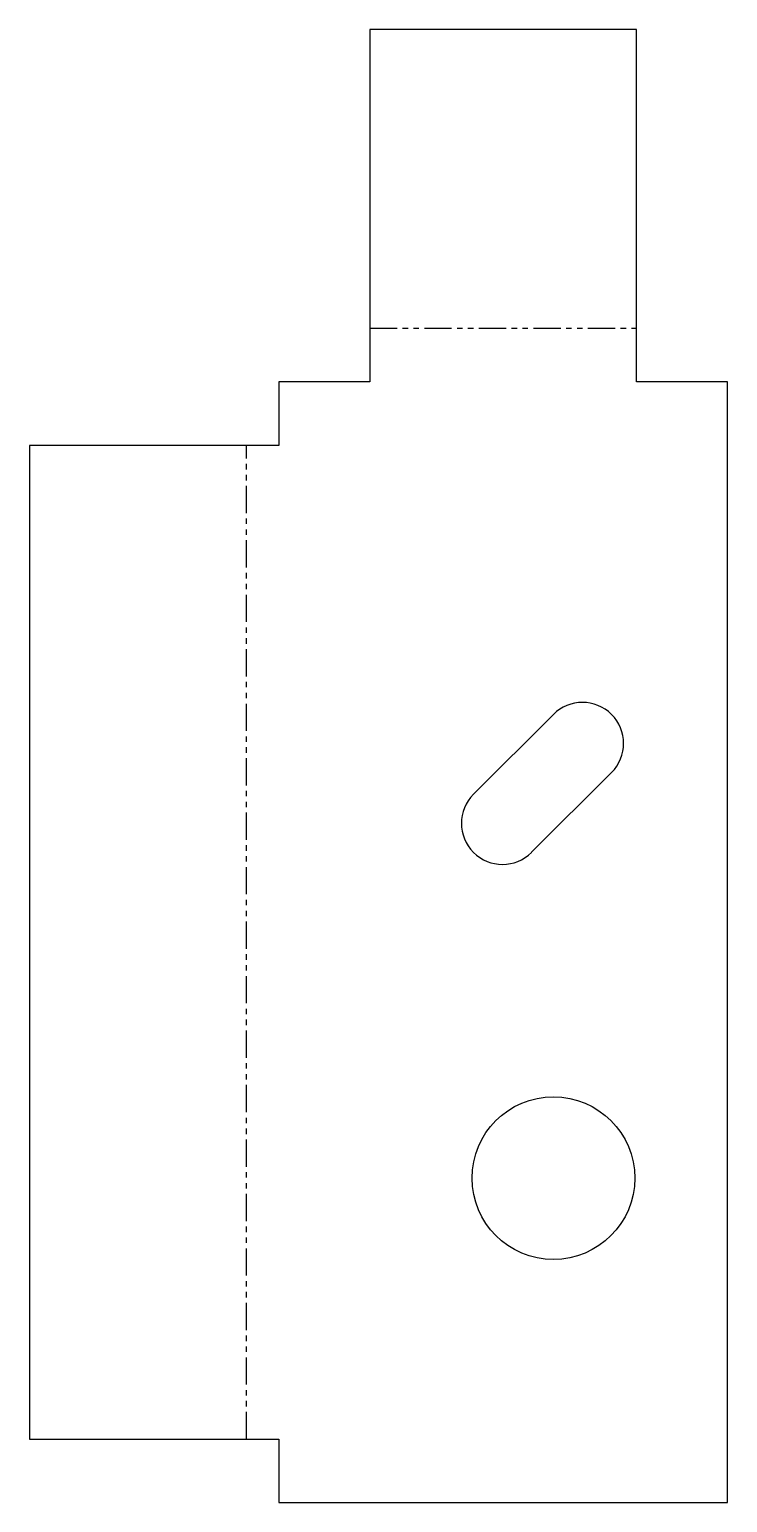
# Model space of a CAD drawing. Header units: millimetres. Extents: x -29 to 52, y 0 to 172.
import ezdxf

# ---------------------------------------------------------------- set-up
doc = ezdxf.new("R2010")
doc.units = ezdxf.units.MM
doc.linetypes.add('PHANTOM', pattern=[6.35, 3.175, -0.635, 0.635, -0.635, 0.635, -0.635])
doc.layers.add('BEND', color=7, linetype='Continuous')
doc.layers.add('CUT', color=7, linetype='Continuous')

msp = doc.modelspace()

# ---------------------------------------------------------------- linework, layer by layer
at = {"layer": 'BEND', "color": 3, "linetype": 'PHANTOM'}
for p, q in [((10.6, 136.91), (41.65, 136.91)), ((-3.77, 7.4), (-3.77, 123.23))]:
    msp.add_line(p, q, dxfattribs=at)
at = {"layer": 'CUT'}
for p, q in [((41.65, 171.72), (10.6, 171.72)), ((10.6, 171.72), (10.6, 130.63)), ((41.65, 130.63), (41.65, 171.72)), ((10.6, 130.63), (0, 130.63)), ((0, 130.63), (0, 123.23)), ((52.25, 130.63), (41.65, 130.63)), ((52.25, 0), (52.25, 130.63)), ((-29.04, 123.23), (-29.04, 7.4)), ((0, 123.23), (-29.04, 123.23)), ((22.67, 82.56), (31.98, 91.87)), ((38.74, 85.1), (29.44, 75.8)), ((-29.04, 7.4), (0, 7.4)), ((0, 7.4), (0, 0)), ((0, 0), (52.25, 0))]:
    msp.add_line(p, q, dxfattribs=at)
msp.add_circle((31.98, 37.82), 9.48, dxfattribs=at)
for centre, start, end in [((35.36, 88.49), -45, 135), ((26.05, 79.18), 135, -45)]:
    msp.add_arc(centre, 4.79, start, end, dxfattribs=at)

doc.saveas('drawing.dxf')
